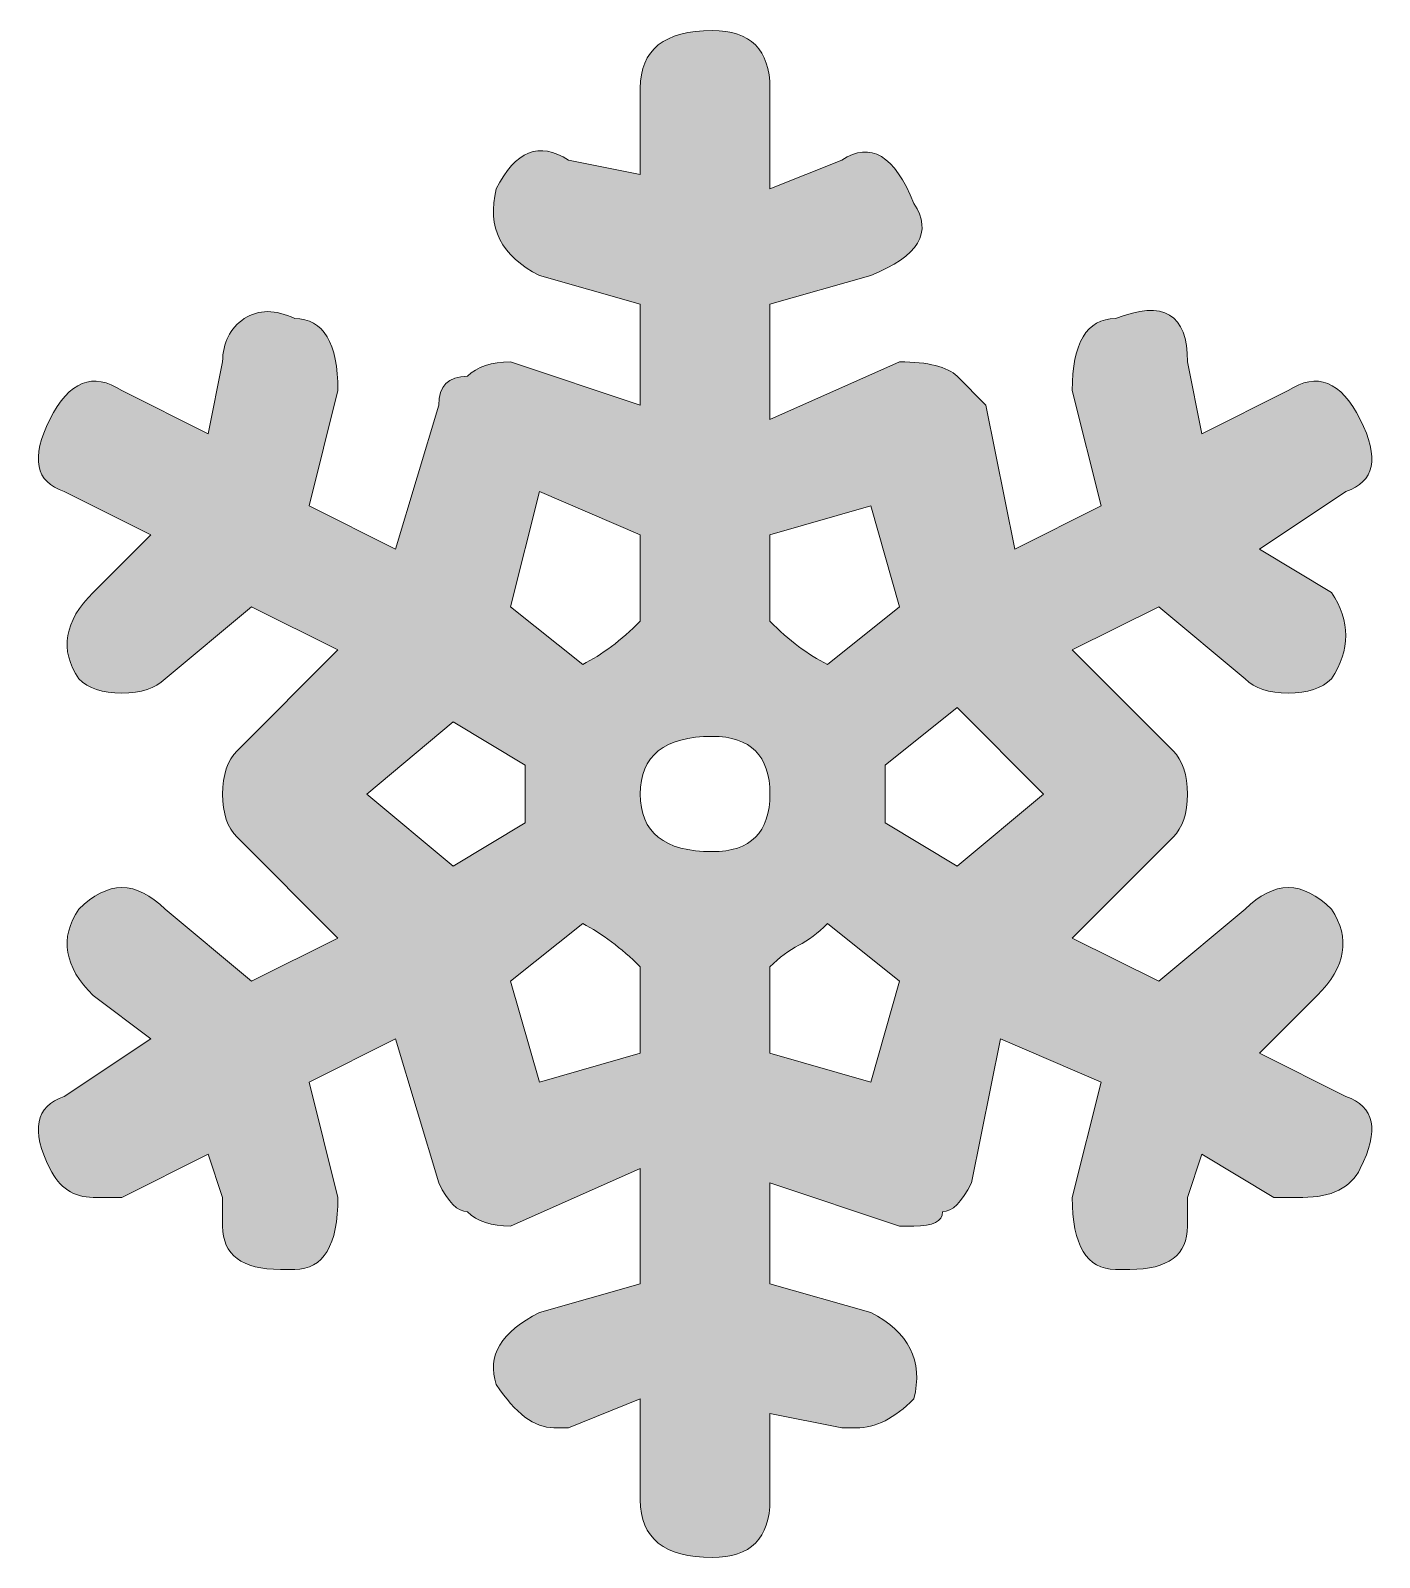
# Model space of a CAD drawing. Header units: inches. Extents: x 89 to 991, y -981 to -100.
# Drawn here: x 381.17 to 415.05, y -192.96 to -154.63 of the extents above; entities that cross this region are included whole.
import ezdxf

# ---------------------------------------------------------------- set-up
doc = ezdxf.new("R2010")
doc.units = ezdxf.units.IN
doc.header["$MEASUREMENT"] = 0
doc.layers.add('Layer 1', color=7, linetype='Continuous')

# ---------------------------------------------------------------- blocks, each defined once
blk = doc.blocks.new('block 2')
at = {"layer": 'Layer 1', "true_color": 0xffffff}
h = blk.add_hatch(color=7, dxfattribs=at)
h.dxf.hatch_style = 2
edge = h.paths.add_edge_path()
edge.add_spline(control_points=[(381.662, -183.198), (381.899, -183.684), (382.26, -183.921), (382.747, -183.921), (382.747, -183.921), (383.469, -183.921), (383.469, -183.921), (383.469, -183.921), (385.639, -182.836), (385.639, -182.836), (385.639, -182.836), (386, -183.921), (386, -183.921), (386, -183.921), (386, -184.644), (386, -184.644), (386, -185.367), (386.482, -185.729), (387.449, -185.729), (387.449, -185.729), (387.81, -185.729), (387.81, -185.729), (388.531, -185.729), (388.895, -185.13), (388.895, -183.921), (388.895, -183.921), (388.171, -181.027), (388.171, -181.027), (388.171, -181.027), (390.341, -179.942), (390.341, -179.942), (390.341, -179.942), (391.426, -183.559), (391.426, -183.559), (391.663, -184.045), (391.905, -184.283), (392.148, -184.283), (392.387, -184.525), (392.748, -184.644), (393.233, -184.644), (393.233, -184.644), (396.488, -183.198), (396.488, -183.198), (396.488, -183.198), (396.488, -186.091), (396.488, -186.091), (396.488, -186.091), (393.957, -186.814), (393.957, -186.814), (392.991, -187.3), (392.63, -187.899), (392.872, -188.622), (393.351, -189.345), (393.833, -189.707), (394.318, -189.707), (394.318, -189.707), (394.682, -189.707), (394.682, -189.707), (394.682, -189.707), (396.488, -188.983), (396.488, -188.983), (396.488, -188.983), (396.488, -191.515), (396.488, -191.515), (396.488, -192.481), (397.089, -192.961), (398.298, -192.961), (399.257, -192.961), (399.744, -192.481), (399.744, -191.515), (399.744, -191.515), (399.744, -189.345), (399.744, -189.345), (399.744, -189.345), (401.551, -189.707), (401.551, -189.707), (401.551, -189.707), (401.914, -189.707), (401.914, -189.707), (402.394, -189.707), (402.873, -189.469), (403.36, -188.983), (403.597, -188.023), (403.236, -187.3), (402.275, -186.814), (402.275, -186.814), (399.744, -186.091), (399.744, -186.091), (399.744, -186.091), (399.744, -183.559), (399.744, -183.559), (399.744, -183.559), (402.999, -184.644), (402.999, -184.644), (402.999, -184.644), (403.36, -184.644), (403.36, -184.644), (403.84, -184.644), (404.082, -184.525), (404.082, -184.283), (404.322, -184.283), (404.564, -184.045), (404.806, -183.559), (404.806, -183.559), (405.531, -179.942), (405.531, -179.942), (405.531, -179.942), (408.062, -181.027), (408.062, -181.027), (408.062, -181.027), (407.337, -183.921), (407.337, -183.921), (407.337, -185.13), (407.698, -185.729), (408.423, -185.729), (408.423, -185.729), (408.783, -185.729), (408.783, -185.729), (409.745, -185.729), (410.232, -185.367), (410.232, -184.644), (410.232, -184.644), (410.232, -183.921), (410.232, -183.921), (410.232, -183.921), (410.593, -182.836), (410.593, -182.836), (410.593, -182.836), (412.4, -183.921), (412.4, -183.921), (412.4, -183.921), (413.124, -183.921), (413.124, -183.921), (413.848, -183.921), (414.328, -183.684), (414.57, -183.198), (415.052, -182.236), (414.931, -181.632), (414.209, -181.39), (414.209, -181.39), (412.039, -180.304), (412.039, -180.304), (412.039, -180.304), (413.485, -178.857), (413.485, -178.857), (414.209, -178.134), (414.328, -177.411), (413.848, -176.688), (413.124, -175.965), (412.4, -175.965), (411.678, -176.688), (411.678, -176.688), (409.508, -178.496), (409.508, -178.496), (409.508, -178.496), (407.337, -177.411), (407.337, -177.411), (407.337, -177.411), (409.869, -174.88), (409.869, -174.88), (410.105, -174.643), (410.232, -174.281), (410.232, -173.795), (410.232, -173.314), (410.105, -172.953), (409.869, -172.71), (409.869, -172.71), (407.337, -170.178), (407.337, -170.178), (407.337, -170.178), (409.508, -169.093), (409.508, -169.093), (409.508, -169.093), (411.678, -170.901), (411.678, -170.901), (411.915, -171.145), (412.276, -171.264), (412.763, -171.264), (413.243, -171.264), (413.603, -171.145), (413.848, -170.901), (414.328, -170.178), (414.328, -169.455), (413.848, -168.732), (413.848, -168.732), (412.039, -167.647), (412.039, -167.647), (412.039, -167.647), (414.209, -166.2), (414.209, -166.2), (414.931, -165.963), (415.052, -165.358), (414.57, -164.392), (414.085, -163.432), (413.485, -163.188), (412.763, -163.669), (412.763, -163.669), (410.593, -164.754), (410.593, -164.754), (410.593, -164.754), (410.232, -162.946), (410.232, -162.946), (410.232, -161.742), (409.626, -161.38), (408.423, -161.861), (407.698, -161.861), (407.337, -162.465), (407.337, -163.669), (407.337, -163.669), (408.062, -166.562), (408.062, -166.562), (408.062, -166.562), (405.891, -167.647), (405.891, -167.647), (405.891, -167.647), (405.167, -164.031), (405.167, -164.031), (405.167, -164.031), (404.445, -163.308), (404.445, -163.308), (404.203, -163.07), (403.721, -162.946), (402.999, -162.946), (402.999, -162.946), (399.744, -164.392), (399.744, -164.392), (399.744, -164.392), (399.744, -161.498), (399.744, -161.498), (399.744, -161.498), (402.275, -160.775), (402.275, -160.775), (403.479, -160.296), (403.84, -159.69), (403.36, -158.967), (402.873, -157.764), (402.275, -157.403), (401.551, -157.882), (401.551, -157.882), (399.744, -158.606), (399.744, -158.606), (399.744, -158.606), (399.744, -156.074), (399.744, -156.074), (399.744, -155.114), (399.257, -154.628), (398.298, -154.628), (397.089, -154.628), (396.488, -155.114), (396.488, -156.074), (396.488, -156.074), (396.488, -158.244), (396.488, -158.244), (396.488, -158.244), (394.682, -157.882), (394.682, -157.882), (393.957, -157.403), (393.351, -157.645), (392.872, -158.606), (392.63, -159.572), (392.991, -160.296), (393.957, -160.775), (393.957, -160.775), (396.488, -161.498), (396.488, -161.498), (396.488, -161.498), (396.488, -164.031), (396.488, -164.031), (396.488, -164.031), (393.233, -162.946), (393.233, -162.946), (392.748, -162.946), (392.387, -163.07), (392.148, -163.308), (391.663, -163.308), (391.426, -163.55), (391.426, -164.031), (391.426, -164.031), (390.341, -167.647), (390.341, -167.647), (390.341, -167.647), (388.171, -166.562), (388.171, -166.562), (388.171, -166.562), (388.895, -163.669), (388.895, -163.669), (388.895, -162.465), (388.531, -161.861), (387.81, -161.861), (387.322, -161.624), (386.905, -161.624), (386.544, -161.861), (386.181, -162.104), (386, -162.465), (386, -162.946), (386, -162.946), (385.639, -164.754), (385.639, -164.754), (385.639, -164.754), (383.469, -163.669), (383.469, -163.669), (382.747, -163.188), (382.142, -163.432), (381.662, -164.392), (381.175, -165.358), (381.299, -165.963), (382.023, -166.2), (382.023, -166.2), (384.193, -167.285), (384.193, -167.285), (384.193, -167.285), (382.747, -168.732), (382.747, -168.732), (382.023, -169.455), (381.899, -170.178), (382.384, -170.901), (382.621, -171.145), (382.984, -171.264), (383.469, -171.264), (383.951, -171.264), (384.312, -171.145), (384.554, -170.901), (384.554, -170.901), (386.725, -169.093), (386.725, -169.093), (386.725, -169.093), (388.895, -170.178), (388.895, -170.178), (388.895, -170.178), (386.364, -172.71), (386.364, -172.71), (386.119, -172.953), (386, -173.314), (386, -173.795), (386, -174.281), (386.119, -174.643), (386.364, -174.88), (386.364, -174.88), (388.895, -177.411), (388.895, -177.411), (388.895, -177.411), (386.725, -178.496), (386.725, -178.496), (386.725, -178.496), (384.554, -176.688), (384.554, -176.688), (383.833, -175.965), (383.108, -175.965), (382.384, -176.688), (381.899, -177.411), (382.023, -178.134), (382.747, -178.857), (382.747, -178.857), (384.193, -179.942), (384.193, -179.942), (384.193, -179.942), (382.023, -181.39), (382.023, -181.39), (381.299, -181.632), (381.175, -182.236), (381.662, -183.198)], knot_values=[0, 0, 0, 0, 1, 1, 1, 2, 2, 2, 3, 3, 3, 4, 4, 4, 5, 5, 5, 6, 6, 6, 7, 7, 7, 8, 8, 8, 9, 9, 9, 10, 10, 10, 11, 11, 11, 12, 12, 12, 13, 13, 13, 14, 14, 14, 15, 15, 15, 16, 16, 16, 17, 17, 17, 18, 18, 18, 19, 19, 19, 20, 20, 20, 21, 21, 21, 22, 22, 22, 23, 23, 23, 24, 24, 24, 25, 25, 25, 26, 26, 26, 27, 27, 27, 28, 28, 28, 29, 29, 29, 30, 30, 30, 31, 31, 31, 32, 32, 32, 33, 33, 33, 34, 34, 34, 35, 35, 35, 36, 36, 36, 37, 37, 37, 38, 38, 38, 39, 39, 39, 40, 40, 40, 41, 41, 41, 42, 42, 42, 43, 43, 43, 44, 44, 44, 45, 45, 45, 46, 46, 46, 47, 47, 47, 48, 48, 48, 49, 49, 49, 50, 50, 50, 51, 51, 51, 52, 52, 52, 53, 53, 53, 54, 54, 54, 55, 55, 55, 56, 56, 56, 57, 57, 57, 58, 58, 58, 59, 59, 59, 60, 60, 60, 61, 61, 61, 62, 62, 62, 63, 63, 63, 64, 64, 64, 65, 65, 65, 66, 66, 66, 67, 67, 67, 68, 68, 68, 69, 69, 69, 70, 70, 70, 71, 71, 71, 72, 72, 72, 73, 73, 73, 74, 74, 74, 75, 75, 75, 76, 76, 76, 77, 77, 77, 78, 78, 78, 79, 79, 79, 80, 80, 80, 81, 81, 81, 82, 82, 82, 83, 83, 83, 84, 84, 84, 85, 85, 85, 86, 86, 86, 87, 87, 87, 88, 88, 88, 89, 89, 89, 90, 90, 90, 91, 91, 91, 92, 92, 92, 93, 93, 93, 94, 94, 94, 95, 95, 95, 96, 96, 96, 97, 97, 97, 98, 98, 98, 99, 99, 99, 100, 100, 100, 101, 101, 101, 102, 102, 102, 103, 103, 103, 104, 104, 104, 105, 105, 105, 106, 106, 106, 107, 107, 107, 108, 108, 108, 109, 109, 109, 110, 110, 110, 111, 111, 111, 112, 112, 112, 113, 113, 113, 114, 114, 114, 115, 115, 115, 116, 116, 116, 117, 117, 117, 118, 118, 118, 119, 119, 119, 120, 120, 120, 120], degree=3, periodic=1)
edge = h.paths.add_edge_path()
edge.add_spline(control_points=[(396.488, -180.304), (396.488, -180.304), (393.957, -181.027), (393.957, -181.027), (393.957, -181.027), (393.233, -178.496), (393.233, -178.496), (393.233, -178.496), (395.042, -177.049), (395.042, -177.049), (395.522, -177.293), (396.004, -177.655), (396.488, -178.134), (396.488, -178.134), (396.488, -180.304), (396.488, -180.304)], knot_values=[0, 0, 0, 0, 1, 1, 1, 2, 2, 2, 3, 3, 3, 4, 4, 4, 5, 5, 5, 5], degree=3, periodic=1)
edge = h.paths.add_edge_path()
edge.add_spline(control_points=[(402.275, -181.027), (402.275, -181.027), (399.744, -180.304), (399.744, -180.304), (399.744, -180.304), (399.744, -178.134), (399.744, -178.134), (399.981, -177.897), (400.223, -177.717), (400.466, -177.591), (400.705, -177.473), (400.948, -177.293), (401.19, -177.049), (401.19, -177.049), (402.999, -178.496), (402.999, -178.496), (402.999, -178.496), (402.275, -181.027), (402.275, -181.027)], knot_values=[0, 0, 0, 0, 1, 1, 1, 2, 2, 2, 3, 3, 3, 4, 4, 4, 5, 5, 5, 6, 6, 6, 6], degree=3, periodic=1)
h.paths.add_polyline_path([(404.445, -171.624), (406.616, -173.795), (404.445, -175.603), (402.636, -174.518), (402.636, -173.072)])
edge = h.paths.add_edge_path()
edge.add_spline(control_points=[(399.744, -167.285), (399.744, -167.285), (402.275, -166.562), (402.275, -166.562), (402.275, -166.562), (402.999, -169.093), (402.999, -169.093), (402.999, -169.093), (401.19, -170.541), (401.19, -170.541), (400.705, -170.302), (400.223, -169.941), (399.744, -169.455), (399.744, -169.455), (399.744, -167.285), (399.744, -167.285)], knot_values=[0, 0, 0, 0, 1, 1, 1, 2, 2, 2, 3, 3, 3, 4, 4, 4, 5, 5, 5, 5], degree=3, periodic=1)
edge = h.paths.add_edge_path()
edge.add_spline(control_points=[(398.298, -172.349), (399.257, -172.349), (399.744, -172.835), (399.744, -173.795), (399.744, -174.761), (399.257, -175.241), (398.298, -175.241), (397.089, -175.241), (396.488, -174.761), (396.488, -173.795), (396.488, -172.835), (397.089, -172.349), (398.298, -172.349)], knot_values=[0, 0, 0, 0, 1, 1, 1, 2, 2, 2, 3, 3, 3, 4, 4, 4, 4], degree=3, periodic=1)
edge = h.paths.add_edge_path()
edge.add_spline(control_points=[(393.957, -166.2), (393.957, -166.2), (396.488, -167.285), (396.488, -167.285), (396.488, -167.285), (396.488, -169.455), (396.488, -169.455), (396.004, -169.941), (395.522, -170.302), (395.042, -170.541), (395.042, -170.541), (393.233, -169.093), (393.233, -169.093), (393.233, -169.093), (393.957, -166.2), (393.957, -166.2)], knot_values=[0, 0, 0, 0, 1, 1, 1, 2, 2, 2, 3, 3, 3, 4, 4, 4, 5, 5, 5, 5], degree=3, periodic=1)
h.paths.add_polyline_path([(391.787, -171.987), (393.596, -173.072), (393.596, -174.518), (391.787, -175.603), (389.617, -173.795)])
at = {"layer": 'Layer 1', "lineweight": 0}
for points in [[(404.445, -171.624), (406.616, -173.795), (404.445, -175.603), (402.636, -174.518), (402.636, -173.072), (404.445, -171.624)], [(391.787, -171.987), (393.596, -173.072), (393.596, -174.518), (391.787, -175.603), (389.617, -173.795), (391.787, -171.987)]]:
    blk.add_lwpolyline(points, dxfattribs=at)
for points, knots in [([(381.662, -183.198), (381.899, -183.684), (382.26, -183.921), (382.747, -183.921), (382.747, -183.921), (383.469, -183.921), (383.469, -183.921), (383.469, -183.921), (385.639, -182.836), (385.639, -182.836), (385.639, -182.836), (386, -183.921), (386, -183.921), (386, -183.921), (386, -184.644), (386, -184.644), (386, -185.367), (386.482, -185.729), (387.449, -185.729), (387.449, -185.729), (387.81, -185.729), (387.81, -185.729), (388.531, -185.729), (388.895, -185.13), (388.895, -183.921), (388.895, -183.921), (388.171, -181.027), (388.171, -181.027), (388.171, -181.027), (390.341, -179.942), (390.341, -179.942), (390.341, -179.942), (391.426, -183.559), (391.426, -183.559), (391.663, -184.045), (391.905, -184.283), (392.148, -184.283), (392.387, -184.525), (392.748, -184.644), (393.233, -184.644), (393.233, -184.644), (396.488, -183.198), (396.488, -183.198), (396.488, -183.198), (396.488, -186.091), (396.488, -186.091), (396.488, -186.091), (393.957, -186.814), (393.957, -186.814), (392.991, -187.3), (392.63, -187.899), (392.872, -188.622), (393.351, -189.345), (393.833, -189.707), (394.318, -189.707), (394.318, -189.707), (394.682, -189.707), (394.682, -189.707), (394.682, -189.707), (396.488, -188.983), (396.488, -188.983), (396.488, -188.983), (396.488, -191.515), (396.488, -191.515), (396.488, -192.481), (397.089, -192.961), (398.298, -192.961), (399.257, -192.961), (399.744, -192.481), (399.744, -191.515), (399.744, -191.515), (399.744, -189.345), (399.744, -189.345), (399.744, -189.345), (401.551, -189.707), (401.551, -189.707), (401.551, -189.707), (401.914, -189.707), (401.914, -189.707), (402.394, -189.707), (402.873, -189.469), (403.36, -188.983), (403.597, -188.023), (403.236, -187.3), (402.275, -186.814), (402.275, -186.814), (399.744, -186.091), (399.744, -186.091), (399.744, -186.091), (399.744, -183.559), (399.744, -183.559), (399.744, -183.559), (402.999, -184.644), (402.999, -184.644), (402.999, -184.644), (403.36, -184.644), (403.36, -184.644), (403.84, -184.644), (404.082, -184.525), (404.082, -184.283), (404.322, -184.283), (404.564, -184.045), (404.806, -183.559), (404.806, -183.559), (405.531, -179.942), (405.531, -179.942), (405.531, -179.942), (408.062, -181.027), (408.062, -181.027), (408.062, -181.027), (407.337, -183.921), (407.337, -183.921), (407.337, -185.13), (407.698, -185.729), (408.423, -185.729), (408.423, -185.729), (408.783, -185.729), (408.783, -185.729), (409.745, -185.729), (410.232, -185.367), (410.232, -184.644), (410.232, -184.644), (410.232, -183.921), (410.232, -183.921), (410.232, -183.921), (410.593, -182.836), (410.593, -182.836), (410.593, -182.836), (412.4, -183.921), (412.4, -183.921), (412.4, -183.921), (413.124, -183.921), (413.124, -183.921), (413.848, -183.921), (414.328, -183.684), (414.57, -183.198), (415.052, -182.236), (414.931, -181.632), (414.209, -181.39), (414.209, -181.39), (412.039, -180.304), (412.039, -180.304), (412.039, -180.304), (413.485, -178.857), (413.485, -178.857), (414.209, -178.134), (414.328, -177.411), (413.848, -176.688), (413.124, -175.965), (412.4, -175.965), (411.678, -176.688), (411.678, -176.688), (409.508, -178.496), (409.508, -178.496), (409.508, -178.496), (407.337, -177.411), (407.337, -177.411), (407.337, -177.411), (409.869, -174.88), (409.869, -174.88), (410.105, -174.643), (410.232, -174.281), (410.232, -173.795), (410.232, -173.314), (410.105, -172.953), (409.869, -172.71), (409.869, -172.71), (407.337, -170.178), (407.337, -170.178), (407.337, -170.178), (409.508, -169.093), (409.508, -169.093), (409.508, -169.093), (411.678, -170.901), (411.678, -170.901), (411.915, -171.145), (412.276, -171.264), (412.763, -171.264), (413.243, -171.264), (413.603, -171.145), (413.848, -170.901), (414.328, -170.178), (414.328, -169.455), (413.848, -168.732), (413.848, -168.732), (412.039, -167.647), (412.039, -167.647), (412.039, -167.647), (414.209, -166.2), (414.209, -166.2), (414.931, -165.963), (415.052, -165.358), (414.57, -164.392), (414.085, -163.432), (413.485, -163.188), (412.763, -163.669), (412.763, -163.669), (410.593, -164.754), (410.593, -164.754), (410.593, -164.754), (410.232, -162.946), (410.232, -162.946), (410.232, -161.742), (409.626, -161.38), (408.423, -161.861), (407.698, -161.861), (407.337, -162.465), (407.337, -163.669), (407.337, -163.669), (408.062, -166.562), (408.062, -166.562), (408.062, -166.562), (405.891, -167.647), (405.891, -167.647), (405.891, -167.647), (405.167, -164.031), (405.167, -164.031), (405.167, -164.031), (404.445, -163.308), (404.445, -163.308), (404.203, -163.07), (403.721, -162.946), (402.999, -162.946), (402.999, -162.946), (399.744, -164.392), (399.744, -164.392), (399.744, -164.392), (399.744, -161.498), (399.744, -161.498), (399.744, -161.498), (402.275, -160.775), (402.275, -160.775), (403.479, -160.296), (403.84, -159.69), (403.36, -158.967), (402.873, -157.764), (402.275, -157.403), (401.551, -157.882), (401.551, -157.882), (399.744, -158.606), (399.744, -158.606), (399.744, -158.606), (399.744, -156.074), (399.744, -156.074), (399.744, -155.114), (399.257, -154.628), (398.298, -154.628), (397.089, -154.628), (396.488, -155.114), (396.488, -156.074), (396.488, -156.074), (396.488, -158.244), (396.488, -158.244), (396.488, -158.244), (394.682, -157.882), (394.682, -157.882), (393.957, -157.403), (393.351, -157.645), (392.872, -158.606), (392.63, -159.572), (392.991, -160.296), (393.957, -160.775), (393.957, -160.775), (396.488, -161.498), (396.488, -161.498), (396.488, -161.498), (396.488, -164.031), (396.488, -164.031), (396.488, -164.031), (393.233, -162.946), (393.233, -162.946), (392.748, -162.946), (392.387, -163.07), (392.148, -163.308), (391.663, -163.308), (391.426, -163.55), (391.426, -164.031), (391.426, -164.031), (390.341, -167.647), (390.341, -167.647), (390.341, -167.647), (388.171, -166.562), (388.171, -166.562), (388.171, -166.562), (388.895, -163.669), (388.895, -163.669), (388.895, -162.465), (388.531, -161.861), (387.81, -161.861), (387.322, -161.624), (386.905, -161.624), (386.544, -161.861), (386.181, -162.104), (386, -162.465), (386, -162.946), (386, -162.946), (385.639, -164.754), (385.639, -164.754), (385.639, -164.754), (383.469, -163.669), (383.469, -163.669), (382.747, -163.188), (382.142, -163.432), (381.662, -164.392), (381.175, -165.358), (381.299, -165.963), (382.023, -166.2), (382.023, -166.2), (384.193, -167.285), (384.193, -167.285), (384.193, -167.285), (382.747, -168.732), (382.747, -168.732), (382.023, -169.455), (381.899, -170.178), (382.384, -170.901), (382.621, -171.145), (382.984, -171.264), (383.469, -171.264), (383.951, -171.264), (384.312, -171.145), (384.554, -170.901), (384.554, -170.901), (386.725, -169.093), (386.725, -169.093), (386.725, -169.093), (388.895, -170.178), (388.895, -170.178), (388.895, -170.178), (386.364, -172.71), (386.364, -172.71), (386.119, -172.953), (386, -173.314), (386, -173.795), (386, -174.281), (386.119, -174.643), (386.364, -174.88), (386.364, -174.88), (388.895, -177.411), (388.895, -177.411), (388.895, -177.411), (386.725, -178.496), (386.725, -178.496), (386.725, -178.496), (384.554, -176.688), (384.554, -176.688), (383.833, -175.965), (383.108, -175.965), (382.384, -176.688), (381.899, -177.411), (382.023, -178.134), (382.747, -178.857), (382.747, -178.857), (384.193, -179.942), (384.193, -179.942), (384.193, -179.942), (382.023, -181.39), (382.023, -181.39), (381.299, -181.632), (381.175, -182.236), (381.662, -183.198)], [0, 0, 0, 0, 1, 1, 1, 2, 2, 2, 3, 3, 3, 4, 4, 4, 5, 5, 5, 6, 6, 6, 7, 7, 7, 8, 8, 8, 9, 9, 9, 10, 10, 10, 11, 11, 11, 12, 12, 12, 13, 13, 13, 14, 14, 14, 15, 15, 15, 16, 16, 16, 17, 17, 17, 18, 18, 18, 19, 19, 19, 20, 20, 20, 21, 21, 21, 22, 22, 22, 23, 23, 23, 24, 24, 24, 25, 25, 25, 26, 26, 26, 27, 27, 27, 28, 28, 28, 29, 29, 29, 30, 30, 30, 31, 31, 31, 32, 32, 32, 33, 33, 33, 34, 34, 34, 35, 35, 35, 36, 36, 36, 37, 37, 37, 38, 38, 38, 39, 39, 39, 40, 40, 40, 41, 41, 41, 42, 42, 42, 43, 43, 43, 44, 44, 44, 45, 45, 45, 46, 46, 46, 47, 47, 47, 48, 48, 48, 49, 49, 49, 50, 50, 50, 51, 51, 51, 52, 52, 52, 53, 53, 53, 54, 54, 54, 55, 55, 55, 56, 56, 56, 57, 57, 57, 58, 58, 58, 59, 59, 59, 60, 60, 60, 61, 61, 61, 62, 62, 62, 63, 63, 63, 64, 64, 64, 65, 65, 65, 66, 66, 66, 67, 67, 67, 68, 68, 68, 69, 69, 69, 70, 70, 70, 71, 71, 71, 72, 72, 72, 73, 73, 73, 74, 74, 74, 75, 75, 75, 76, 76, 76, 77, 77, 77, 78, 78, 78, 79, 79, 79, 80, 80, 80, 81, 81, 81, 82, 82, 82, 83, 83, 83, 84, 84, 84, 85, 85, 85, 86, 86, 86, 87, 87, 87, 88, 88, 88, 89, 89, 89, 90, 90, 90, 91, 91, 91, 92, 92, 92, 93, 93, 93, 94, 94, 94, 95, 95, 95, 96, 96, 96, 97, 97, 97, 98, 98, 98, 99, 99, 99, 100, 100, 100, 101, 101, 101, 102, 102, 102, 103, 103, 103, 104, 104, 104, 105, 105, 105, 106, 106, 106, 107, 107, 107, 108, 108, 108, 109, 109, 109, 110, 110, 110, 111, 111, 111, 112, 112, 112, 113, 113, 113, 114, 114, 114, 115, 115, 115, 116, 116, 116, 117, 117, 117, 118, 118, 118, 119, 119, 119, 120, 120, 120, 120]), ([(393.957, -166.2), (393.957, -166.2), (396.488, -167.285), (396.488, -167.285), (396.488, -167.285), (396.488, -169.455), (396.488, -169.455), (396.004, -169.941), (395.522, -170.302), (395.042, -170.541), (395.042, -170.541), (393.233, -169.093), (393.233, -169.093), (393.233, -169.093), (393.957, -166.2), (393.957, -166.2)], [0, 0, 0, 0, 1, 1, 1, 2, 2, 2, 3, 3, 3, 4, 4, 4, 5, 5, 5, 5]), ([(399.744, -167.285), (399.744, -167.285), (402.275, -166.562), (402.275, -166.562), (402.275, -166.562), (402.999, -169.093), (402.999, -169.093), (402.999, -169.093), (401.19, -170.541), (401.19, -170.541), (400.705, -170.302), (400.223, -169.941), (399.744, -169.455), (399.744, -169.455), (399.744, -167.285), (399.744, -167.285)], [0, 0, 0, 0, 1, 1, 1, 2, 2, 2, 3, 3, 3, 4, 4, 4, 5, 5, 5, 5]), ([(398.298, -172.349), (399.257, -172.349), (399.744, -172.835), (399.744, -173.795), (399.744, -174.761), (399.257, -175.241), (398.298, -175.241), (397.089, -175.241), (396.488, -174.761), (396.488, -173.795), (396.488, -172.835), (397.089, -172.349), (398.298, -172.349)], [0, 0, 0, 0, 1, 1, 1, 2, 2, 2, 3, 3, 3, 4, 4, 4, 4]), ([(396.488, -180.304), (396.488, -180.304), (393.957, -181.027), (393.957, -181.027), (393.957, -181.027), (393.233, -178.496), (393.233, -178.496), (393.233, -178.496), (395.042, -177.049), (395.042, -177.049), (395.522, -177.293), (396.004, -177.655), (396.488, -178.134), (396.488, -178.134), (396.488, -180.304), (396.488, -180.304)], [0, 0, 0, 0, 1, 1, 1, 2, 2, 2, 3, 3, 3, 4, 4, 4, 5, 5, 5, 5]), ([(402.275, -181.027), (402.275, -181.027), (399.744, -180.304), (399.744, -180.304), (399.744, -180.304), (399.744, -178.134), (399.744, -178.134), (399.981, -177.897), (400.223, -177.717), (400.466, -177.591), (400.705, -177.473), (400.948, -177.293), (401.19, -177.049), (401.19, -177.049), (402.999, -178.496), (402.999, -178.496), (402.999, -178.496), (402.275, -181.027), (402.275, -181.027)], [0, 0, 0, 0, 1, 1, 1, 2, 2, 2, 3, 3, 3, 4, 4, 4, 5, 5, 5, 6, 6, 6, 6])]:
    blk.add_open_spline(points, degree=3, knots=knots, dxfattribs=at)

msp = doc.modelspace()

# ---------------------------------------------------------------- block references
at = {"layer": 'Layer 1'}
msp.add_blockref('block 2', (0, 0), dxfattribs=at)

doc.saveas('drawing.dxf')
